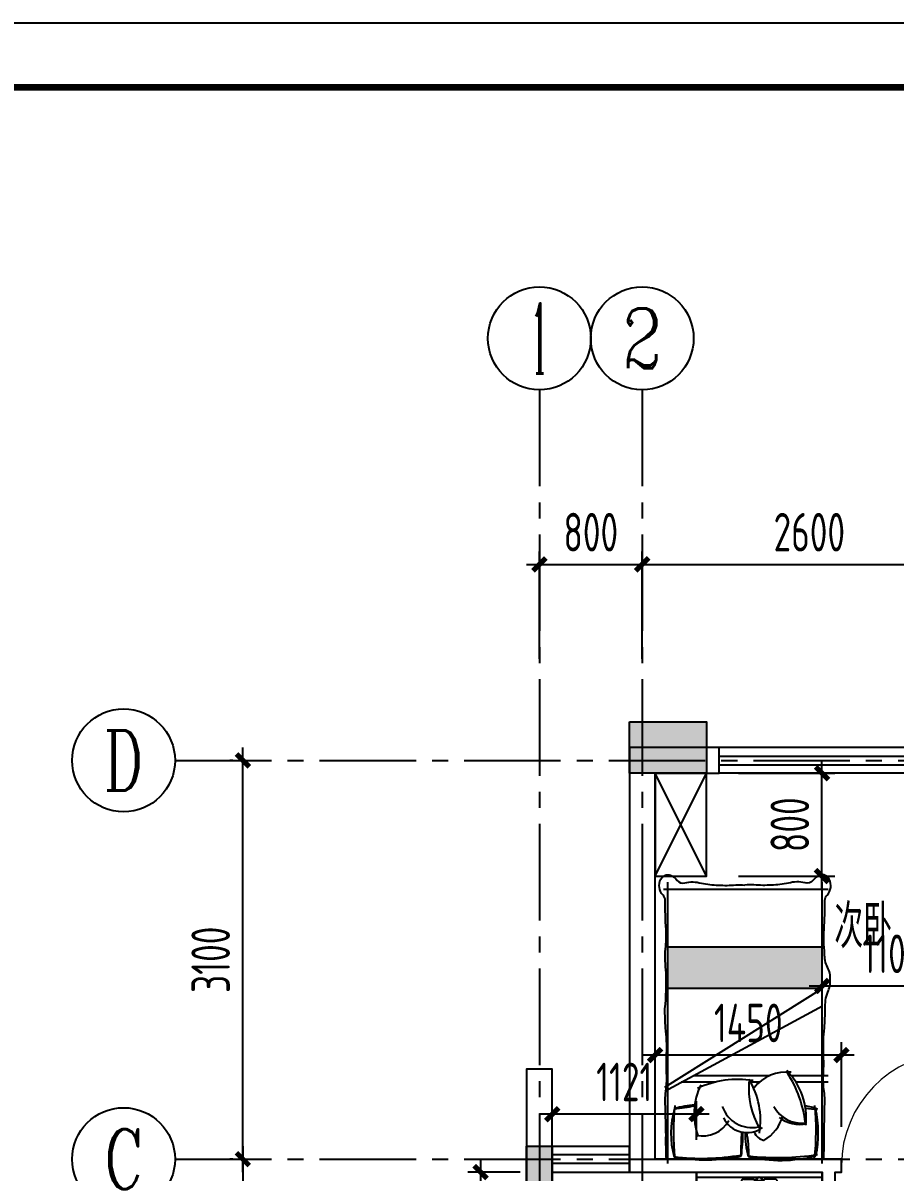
# Model space of a CAD drawing. Header units: millimetres. Extents: x -114775 to 99427, y -123028 to 12078.
# Drawn here: x 22456 to 29241, y -62850 to -53917 of the extents above; entities that cross this region are included whole.
import ezdxf
from ezdxf.enums import TextEntityAlignment as Align

# ---------------------------------------------------------------- set-up
doc = ezdxf.new("R2010")
doc.units = ezdxf.units.MM
doc.header["$LTSCALE"] = 1000
doc.linetypes.add('CENTER', pattern=[50.8, 31.75, -6.35, 6.35, -6.35])
doc.linetypes.add('CENTER2', pattern=[1.125, 0.75, -0.125, 0.125, -0.125])
doc.layers.get('0').update_dxf_attribs({"linetype": 'CONTINUOUS'})
doc.layers.get('Defpoints').update_dxf_attribs({"color": 6, "linetype": 'CONTINUOUS'})
for name, color, linetype in [('6#轴网(1-4)20181120$0$11 12 17 18 19 20 21 22-ZW$0$AXIS_轴号_A', 8, 'CONTINUOUS'), ('6#轴网(1-4)20181120$0$11 12 17 18 19 20 21 22-ZW$0$AXIS_轴文_A', 8, 'CONTINUOUS'), ('6#轴网(1-4)20181120$0$AXIS_TEXT', 8, 'CONTINUOUS'), ('A-Lvtry', 5, 'CONTINUOUS'), ('AXIS', 253, 'CENTER'), ('BORDER', 7, 'CONTINUOUS'), ('DIM', 3, 'CONTINUOUS'), ('P-Furniture(活动家具)', 134, 'CONTINUOUS'), ('P-Plumbing-fix(洁具)', 134, 'CONTINUOUS'), ('PUB_HATCH', 8, 'CONTINUOUS'), ('PUB_TEXT', 7, 'CONTINUOUS'), ('WALL', 2, 'CONTINUOUS'), ('WINDOW', 4, 'CONTINUOUS'), ('剪力墙', 6, 'CONTINUOUS')]:
    doc.layers.add(name, color=color, linetype=linetype)
doc.layers.add('A-FUR', color=8, linetype='CONTINUOUS', plot=False)
doc.styles.add('6#轴网(1-4)20181120$0$11 12 17 18 19 20 21 22-ZW$0$_TCH_AXIS', font='COMPLEX', dxfattribs={"bigfont": 'GBCBIG'})
doc.styles.add('6#轴网(1-4)20181120$0$COMPLEX', font='COMPLEX')
doc.styles.get("Standard").update_dxf_attribs({"font": 'tssdeng.shx', "bigfont": 'tssdchn.shx'})
doc.styles.add('ZZ', font='tssdeng.shx', dxfattribs={"width": 0.7, "bigfont": 'tssdchn.shx'})
doc.dimstyles.new('TSSD_100_100', dxfattribs={"dimtxt": 300, "dimasz": 100, "dimexe": 100, "dimexo": 250, "dimgap": 100, "dimtad": 1, "dimdec": 0, "dimzin": 0, "dimdsep": 46, "dimtxsty": 'ZZ', "dimblk": 'ARCHTICK', "dimcen": 0, "dimdle": 100, "dimclrd": 256, "dimclrt": 7, "dimadec": 0, "dimazin": 0, "dimtfac": 1, "dimtdec": 0, "dimtix": 1, "dimtmove": 2, "dimatfit": 3, "dimfxl": 0, "dimtolj": 1, "dimtzin": 0, "dimarcsym": 0})

# ---------------------------------------------------------------- blocks, each defined once
blk = doc.blocks.new('A$C14777907')
at = {"layer": 'P-Furniture(活动家具)'}
h = blk.add_hatch(dxfattribs=at)
h.set_pattern_fill('AR-SAND', color=250, scale=0.5, style=0)
h.paths.add_polyline_path([(-546.9, 316.1), (-546.9, -5.9), (653.1, -5.9), (653.1, 316.1)])
blk.add_line((665.3, 1643), (-559.2, 1643), dxfattribs=at)
at = {"layer": 'P-Furniture(活动家具)', "color": 251}
for p, q in [((-546.9, 1677.6), (-546.9, -510.8)), ((653.1, 1677.6), (653.1, -510.8)), ((677.6, 1114.1), (-550, 450.1)), ((677.6, 1084.6), (-546.9, 316.1)), ((-341.9, 1043), (-592.9, 1043)), ((-306.2, 993), (-592.9, 993)), ((456.2, 993), (-141.8, 993)), ((10.9, 1043), (-61.4, 1043)), ((548.8, 1043), (279.5, 1043)), ((-546.9, 316.1), (653.1, 316.1)), ((-560.1, -5.9), (653.1, -5.9)), ((54.1, -457), (-592.9, -457)), ((686.8, -457), (54.1, -457))]:
    blk.add_line(p, q, dxfattribs=at)
at = {"layer": 'P-Furniture(活动家具)'}
for points in [[(-559.2, 1643, 0.015145), (-561.6, 1457.8, 0.00267), (-566.3, 1232.8, 0.058958), (-559.7, 1098, -0.038458), (-557.2, 976.2, 0.025508), (-557.2, 824.4, -0.039412), (-564.9, 621.7, 0.016498), (-570.4, 474, -0.095063), (-589.9, 343.7, 0.129887), (-610.3, 249.3, 0.123513), (-589.3, 151, -0.132991), (-566.3, 45.8, -0.041346), (-561.8, -142.7, 0.014819), (-568.4, -369.3, -0.211134), (-585, -409.6, 0.329446), (-601.7, -532.5, 0.37589), (-528.7, -565.2, 0.122432), (-475.2, -524.5, -0.342539), (-413.7, -504.4, 0.141351), (-284.9, -502, -0.036442), (-152.1, -487.1, -0.036947), (-16.4, -489.1, 0.022047), (54.1, -488.1, -0.02246)], [(665.3, 1643, -0.015145), (667.7, 1457.8, -0.00267), (672.4, 1232.8, -0.058958), (665.9, 1098, 0.038458), (663.3, 976.2, -0.025508), (663.3, 824.4, 0.039412), (671, 621.7, -0.016498), (676.5, 474, 0.037552), (667.2, 193.7, -0.045167), (672.4, 8, 0.051681), (667.9, -142.7, -0.014819), (674.5, -369.3, 0.211134), (691.1, -409.6, -0.329446), (707.8, -532.5, -0.367495), (632.8, -565.2, -0.123892), (580.3, -524.5, 0.358288), (521.8, -504.4, -0.141351), (393, -502, 0.036442), (260.2, -487.1, 0.036947), (124.6, -489.1, -0.022047), (54.1, -488.1, 0.02316)]]:
    blk.add_lwpolyline(points, format="xyb", dxfattribs=at)
at = {"layer": 'P-Furniture(活动家具)', "color": 251}
for centre, radius, start, end in [((365.4, 1440.3), 882.2, 168.41669, 192.50944), ((-202.1, -493.4), 2123.6, 83.88283, 98.3309), ((1430.1, 1422.9), 1929.9, 173.60879, 185.83391), ((-223.4, 547.9), 1104.5, 76.75454, 104.44305), ((800, 1593.1), 776.2, 178.15349, 191.67645), ((-710.9, 1434.7), 764.1, 0.05119, 14.26694), ((1633.7, 1420.2), 1564.6, 172.65046, 179.51242), ((-2949, 1639.8), 3035.7, 356.06735, 359.45452), ((360.2, 233.3), 1414.7, 80.05286, 101.34071), ((385.7, -92.7), 1729.7, 82.696, 99.95821), ((-1319.7, 1422.9), 1929.9, 354.16609, 6.39121), ((-39, 1443.9), 669, 343.0859, 15.86119), ((65.9, 1222.4), 317.9, 120.2878, 164.59824), ((-116.8, 1393.5), 105.8, 21.67931, 77.8243), ((37.4, 1231.1), 204.9, 26.15787, 125.83294), ((547.7, 1343), 615, 170.80231, 211.34581), ((379.3, 1237.4), 224.7, 76.50973, 152.29583), ((-55, 1289.3), 504.7, 333.49737, 20.69743), ((-367.8, 1118.9), 253.6, 51.91879, 103.67035), ((106.6, 1325.2), 529.9, 174.18704, 224.47313), ((496.5, 1468.1), 918.9, 186.69659, 212.61963), ((-386.8, 1118.3), 245, 27.99994, 96.84592), ((-624.7, 1087), 649.1, 355.85031, 28.95445), ((-0.7, 1153), 244.5, 19.16577, 101.95874), ((-356.5, 1625.4), 401.2, 247.48899, 261.69991), ((-514.8, 711.2), 543.6, 79.67694, 89.50551), ((1321, -4098.5), 5398.7, 97.65435, 99.32678), ((420.2, 1855.3), 632.4, 272.28267, 286.61757), ((-273.3, 1294.1), 328.6, 264.31868, 321.27219), ((107.1, 1764.1), 741.4, 260.93942, 295.21906)]:
    blk.add_arc(centre, radius, start, end, dxfattribs=at)
blk = doc.blocks.new('A$C775F19E5')
at = {"layer": 'P-Plumbing-fix(洁具)', "color": 134}
for p, q in [((-1089.3, 600), (-1089.3, 0)), ((-1089.3, 600), (-110.7, 600)), ((-110.7, 0), (-110.7, 600)), ((-1089.3, 0), (-110.7, 0))]:
    blk.add_line(p, q, dxfattribs=at)
at = {"layer": 'P-Plumbing-fix(洁具)', "color": 251}
for p, q in [((-1089.3, 560), (-110.7, 560)), ((-723.3, 544.6, 16), (-648.2, 544.6, 16)), ((-476.7, 544.6, 16), (-551.8, 544.6, 16)), ((-648.2, 512.1, 16), (-723.3, 512.1, 16)), ((-612.5, 533.8, 16), (-612.5, 425.1, 16)), ((-612.5, 533.8, 16), (-587.5, 533.8, 16)), ((-610, 533.8, 16), (-610, 509, 16)), ((-610, 509, 16), (-610, 425.1, 16)), ((-600, 533.8, 16), (-600, 425.1, 16)), ((-600, 524.1, 16), (-600, 425.1, 16)), ((-590, 533.8, 16), (-590, 404.1, 16)), ((-587.5, 533.8, 16), (-587.5, 425.1, 16)), ((-551.8, 512.1, 16), (-476.7, 512.1, 16)), ((-587.5, 425.1, 16), (-612.5, 425.1, 16)), ((-612.5, 424.1, 16), (-612.5, 404.1, 16)), ((-587.5, 424.1, 16), (-612.5, 424.1, 16)), ((-587.5, 404.1, 16), (-612.5, 404.1, 16)), ((-611.5, 425.1, 16), (-611.5, 424.1, 16)), ((-610, 424.1, 16), (-610, 404.1, 16)), ((-600, 424.1, 16), (-600, 404.1, 16)), ((-600, 424.1, 16), (-600, 404.1, 16)), ((-590, 424.1, 16), (-590, 404.1, 16)), ((-588.5, 425.1, 16), (-588.5, 424.1, 16)), ((-587.5, 424.1, 16), (-587.5, 404.1, 16))]:
    blk.add_line(p, q, dxfattribs=at)
at = {"layer": 'P-Plumbing-fix(洁具)', "color": 134}
blk.add_lwpolyline([(-612.5, 455), (-900, 455), (-900, 45), (-300, 45), (-300, 455), (-587.5, 455)], dxfattribs=at)
at = {"layer": 'P-Plumbing-fix(洁具)', "color": 251}
for radius in [40, 40, 22.5]:
    blk.add_circle((-600, 250), radius, dxfattribs=at)
for centre, radius, start, end in [((-723.3, 528.3, 16), 16.2, 90, 270), ((-648.2, 528.3, 16), 16.2, 270, 90), ((-600, 533, 12.8), 26, 292.61987, 247.38014), ((-600, 533, 12.8), 24.5, 295.31939, 245.92542), ((-600, 533, 12.8), 23.7, 295.31939, 245.92542), ((-551.8, 528.3, 16), 16.2, 90, 270), ((-476.7, 528.3, 16), 16.2, 270, 90)]:
    blk.add_arc(centre, radius, start, end, dxfattribs=at)
blk = doc.blocks.new('6#轴网(1-4)20181120$0$_AXISO')
at = {"color": 8}
blk.add_circle((0, 0), 0.5, dxfattribs=at)
at = {"layer": '6#轴网(1-4)20181120$0$AXIS_TEXT', "color": 8, "style": '6#轴网(1-4)20181120$0$COMPLEX', "width": 1.041667}
blk.add_attdef('A', text='', height=0.56, dxfattribs=at).set_placement((-0.25, -0.28), (0.25, -0.28), align=Align.FIT)
blk = doc.blocks.new('_ArchTick')
at = {"color": 0, "linetype": 'ByBlock', "const_width": 0.4}
blk.add_lwpolyline([(-0.5, -0.5), (0.5, 0.5)], dxfattribs=at)
blk = doc.blocks.new('*D358')
at = {"layer": 'Defpoints', "color": 0}
for p in [(-2307.2, 8900), (-2134.7, 8900), (-2134.7, 5800)]:
    blk.add_point(p, dxfattribs=at)
at = {"layer": 'DIM', "lineweight": -2}
blk.add_line((-2307.2, 5700), (-2307.2, 9000), dxfattribs=at)
at = {"layer": 'DIM', "color": 0, "lineweight": -2}
for p, q in [((-2384.7, 8900), (-2407.2, 8900)), ((-2384.7, 5800), (-2407.2, 5800))]:
    blk.add_line(p, q, dxfattribs=at)
at = {"layer": 'DIM', "lineweight": -2, "xscale": 100, "yscale": 100, "zscale": 100}
for p, rotation in [((-2307.2, 8900), 90), ((-2307.2, 5800), 270)]:
    blk.add_blockref('_ArchTick', p, dxfattribs=dict(at, rotation=rotation))
at = {"layer": 'DIM', "color": 7, "insert": (-2557.2, 7350), "char_height": 300, "attachment_point": 5, "rotation": 90, "style": 'ZZ'}
blk.add_mtext('\\A1;3100', dxfattribs=at)
blk = doc.blocks.new('*D361')
at = {"layer": 'Defpoints', "color": 0}
for p in [(-2134.7, 5800), (-2307.2, 3800), (-2134.7, 3800)]:
    blk.add_point(p, dxfattribs=at)
at = {"layer": 'DIM', "lineweight": -2}
blk.add_line((-2307.2, 5900), (-2307.2, 3700), dxfattribs=at)
at = {"layer": 'DIM', "color": 0, "lineweight": -2}
for p, q in [((-2384.7, 5800), (-2407.2, 5800)), ((-2384.7, 3800), (-2407.2, 3800))]:
    blk.add_line(p, q, dxfattribs=at)
at = {"layer": 'DIM', "lineweight": -2, "xscale": 100, "yscale": 100, "zscale": 100}
for p, rotation in [((-2307.2, 5800), 90), ((-2307.2, 3800), 270)]:
    blk.add_blockref('_ArchTick', p, dxfattribs=dict(at, rotation=rotation))
at = {"layer": 'DIM', "color": 7, "insert": (-2557.2, 4800), "char_height": 300, "attachment_point": 5, "rotation": 90, "style": 'ZZ'}
blk.add_mtext('\\A1;2000', dxfattribs=at)
blk = doc.blocks.new('*D369')
at = {"layer": 'Defpoints', "color": 0}
for p in [(800, 10424), (0, 9440.5), (800, 9440.5)]:
    blk.add_point(p, dxfattribs=at)
at = {"layer": 'DIM', "color": 0, "lineweight": -2}
for p, q in [((0, 9690.5), (0, 10524)), ((800, 9690.5), (800, 10524))]:
    blk.add_line(p, q, dxfattribs=at)
at = {"layer": 'DIM', "lineweight": -2}
blk.add_line((-100, 10424), (900, 10424), dxfattribs=at)
at = {"layer": 'DIM', "lineweight": -2, "xscale": 100, "yscale": 100, "zscale": 100, "rotation": 180}
blk.add_blockref('_ArchTick', (0, 10424), dxfattribs=at)
at = {"layer": 'DIM', "lineweight": -2, "xscale": 100, "yscale": 100, "zscale": 100}
blk.add_blockref('_ArchTick', (800, 10424), dxfattribs=at)
at = {"layer": 'DIM', "color": 7, "insert": (400, 10674), "char_height": 300, "attachment_point": 5, "style": 'ZZ'}
blk.add_mtext('\\A1;800', dxfattribs=at)
blk = doc.blocks.new('*D370')
at = {"layer": 'Defpoints', "color": 0}
for p in [(3400, 10424), (800, 9440.5), (3400, 9440.5)]:
    blk.add_point(p, dxfattribs=at)
at = {"layer": 'DIM', "color": 0, "lineweight": -2}
for p, q in [((800, 9690.5), (800, 10524)), ((3400, 9690.5), (3400, 10524))]:
    blk.add_line(p, q, dxfattribs=at)
at = {"layer": 'DIM', "lineweight": -2}
blk.add_line((700, 10424), (3500, 10424), dxfattribs=at)
at = {"layer": 'DIM', "lineweight": -2, "xscale": 100, "yscale": 100, "zscale": 100, "rotation": 180}
blk.add_blockref('_ArchTick', (800, 10424), dxfattribs=at)
at = {"layer": 'DIM', "lineweight": -2, "xscale": 100, "yscale": 100, "zscale": 100}
blk.add_blockref('_ArchTick', (3400, 10424), dxfattribs=at)
at = {"layer": 'DIM', "color": 7, "insert": (2100, 10674), "char_height": 300, "attachment_point": 5, "style": 'ZZ'}
blk.add_mtext('\\A1;2600', dxfattribs=at)
blk = doc.blocks.new('B20190222130906')
at = {"layer": 'BORDER'}
blk.add_lwpolyline([(0, 0), (0, 21000), (29700, 21000), (29700, 0)], close=True, dxfattribs=at)
at = {"layer": 'BORDER', "const_width": 50}
blk.add_lwpolyline([(2500, 500), (2500, 20500), (29200, 20500), (29200, 500)], close=True, dxfattribs=at)
blk = doc.blocks.new('*D340')
at = {"layer": 'Defpoints', "color": 0}
for p in [(26574, -62400), (26574, -62849.9), (27695.4, -62849.9)]:
    blk.add_point(p, dxfattribs=at)
at = {"layer": 'DIM', "color": 0, "lineweight": -2}
for p, q in [((26574, -62599.9), (26574, -62300)), ((27695.4, -62599.9), (27695.4, -62300))]:
    blk.add_line(p, q, dxfattribs=at)
at = {"layer": 'DIM', "lineweight": -2}
blk.add_line((27795.4, -62400), (26474, -62400), dxfattribs=at)
at = {"layer": 'DIM', "lineweight": -2, "xscale": 100, "yscale": 100, "zscale": 100, "rotation": 180}
blk.add_blockref('_ArchTick', (26574, -62400), dxfattribs=at)
at = {"layer": 'DIM', "lineweight": -2, "xscale": 100, "yscale": 100, "zscale": 100}
blk.add_blockref('_ArchTick', (27695.4, -62400), dxfattribs=at)
at = {"layer": 'DIM', "color": 7, "insert": (27134.7, -62150), "char_height": 300, "attachment_point": 5, "style": 'ZZ'}
blk.add_mtext('\\A1;1121', dxfattribs=at)
blk = doc.blocks.new('*D341')
at = {"layer": 'Defpoints', "color": 0}
for p in [(26574, -62849.9), (26016.5, -63847.7), (26574, -63847.7)]:
    blk.add_point(p, dxfattribs=at)
at = {"layer": 'DIM', "lineweight": -2}
blk.add_line((26016.5, -62749.9), (26016.5, -63947.7), dxfattribs=at)
at = {"layer": 'DIM', "color": 0, "lineweight": -2}
for p, q in [((26324, -62849.9), (25916.5, -62849.9)), ((26324, -63847.7), (25916.5, -63847.7))]:
    blk.add_line(p, q, dxfattribs=at)
at = {"layer": 'DIM', "lineweight": -2, "xscale": 100, "yscale": 100, "zscale": 100}
for p, rotation in [((26016.5, -62849.9), 90), ((26016.5, -63847.7), 270)]:
    blk.add_blockref('_ArchTick', p, dxfattribs=dict(at, rotation=rotation))
at = {"layer": 'DIM', "color": 7, "insert": (25766.5, -63348.8), "char_height": 300, "attachment_point": 5, "rotation": 90, "style": 'ZZ'}
blk.add_mtext('\\A1;998', dxfattribs=at)
blk = doc.blocks.new('*D348')
at = {"layer": 'Defpoints', "color": 0}
for p in [(27374, -61941.1), (27374, -62749.9), (28824, -62749.9)]:
    blk.add_point(p, dxfattribs=at)
at = {"layer": 'DIM', "color": 0, "lineweight": -2}
for p, q in [((27374, -62499.9), (27374, -61841.1)), ((28824, -62499.9), (28824, -61841.1))]:
    blk.add_line(p, q, dxfattribs=at)
at = {"layer": 'DIM', "lineweight": -2}
blk.add_line((28924, -61941.1), (27274, -61941.1), dxfattribs=at)
at = {"layer": 'DIM', "lineweight": -2, "xscale": 100, "yscale": 100, "zscale": 100, "rotation": 180}
blk.add_blockref('_ArchTick', (27374, -61941.1), dxfattribs=at)
at = {"layer": 'DIM', "lineweight": -2, "xscale": 100, "yscale": 100, "zscale": 100}
blk.add_blockref('_ArchTick', (28824, -61941.1), dxfattribs=at)
at = {"layer": 'DIM', "color": 7, "insert": (28099, -61691.1), "char_height": 300, "attachment_point": 5, "style": 'ZZ'}
blk.add_mtext('\\A1;1450', dxfattribs=at)
blk = doc.blocks.new('$DorLib2D$00000001')
for p, q in [((0.45, 0.975), (0.5, 0.975)), ((0.45, 0), (0.45, 0.975)), ((0.5, 0), (0.5, 0.975)), ((0.5, 0), (0.45, 0))]:
    blk.add_line(p, q)
at = {"lineweight": 13}
blk.add_arc((0.475, 0), 0.975, 91.46928, 180, dxfattribs=at)
blk = doc.blocks.new('$TCHSYS$WIN2D')
for p, q in [((-0.5, 0.5), (0.5, 0.5)), ((-0.5, 0.5), (-0.5, -0.5)), ((0.5, 0.5), (0.5, -0.5)), ((0.5, 0.1667), (-0.5, 0.1667)), ((0.5, -0.1667), (-0.5, -0.1667)), ((-0.5, -0.5), (0.5, -0.5))]:
    blk.add_line(p, q)
blk = doc.blocks.new('B20190310213323')
at = {"layer": 'PUB_HATCH'}
for points in [[(800, 9200), (1400, 9200), (1400, 8800), (800, 8800)], [(0, 5900), (200, 5900), (200, 3900), (0, 3900), (0, 5700)]]:
    blk.add_hatch(color=256, dxfattribs=at).paths.add_polyline_path(points)
at = {"layer": 'WALL'}
blk.add_lwpolyline([(1000, 5800), (1000, 8800), (1500, 8800), (1500, 9000), (800, 9000), (800, 5900), (800, 5700), (900, 5700), (2300, 5700), (2300, 4700), (2400, 4700), (2400, 5700), (2450, 5700), (2450, 5800), (2400, 5800)], close=True, dxfattribs=at)
blk.add_lwpolyline([(600, -400), (600, 200), (200, 200), (200, 3700), (2400, 3700), (2450, 3700), (2450, 3800), (2400, 3800), (2400, 3900), (2300, 3900), (2300, 3800), (200, 3800), (200, 5700), (200, 5900), (200, 6500), (0, 6500), (0, 5800), (0, 3800), (0, 0), (500, 0), (500, -600), (600, -600), (600, -400)], dxfattribs=at)
at = {"layer": '剪力墙', "elevation": 0}
for points in [[(800, 9200), (1400, 9200), (1400, 8800), (800, 8800)], [(0, 5900), (200, 5900), (200, 3900), (0, 3900), (0, 5700)]]:
    blk.add_lwpolyline(points, close=True, dxfattribs=at)
blk.add_lwpolyline([(1000, 8800), (1000, 8800)], dxfattribs=at)
at = {"layer": 'WINDOW', "yscale": 200, "rotation": 180}
for p, xscale, zscale in [((2250, 8900), 1500, 1500), ((500, 5800), -600, -600)]:
    blk.add_blockref('$TCHSYS$WIN2D', p, dxfattribs=dict(at, xscale=xscale, zscale=zscale))
at = {"layer": 'WINDOW', "xscale": 900, "yscale": 900, "zscale": -900}
blk.add_blockref('$DorLib2D$00000001', (2900, 5750), dxfattribs=at)
blk = doc.blocks.new('*D350')
at = {"layer": 'Defpoints', "color": 0}
for p in [(27774, -59749.9), (28672.5, -59749.9), (27774, -60549.9)]:
    blk.add_point(p, dxfattribs=at)
at = {"layer": 'DIM', "lineweight": -2}
blk.add_line((28672.5, -60649.9), (28672.5, -59649.9), dxfattribs=at)
at = {"layer": 'DIM', "color": 0, "lineweight": -2}
for p, q in [((28024, -59749.9), (28772.5, -59749.9)), ((28024, -60549.9), (28772.5, -60549.9))]:
    blk.add_line(p, q, dxfattribs=at)
at = {"layer": 'DIM', "lineweight": -2, "xscale": 100, "yscale": 100, "zscale": 100}
for p, rotation in [((28672.5, -59749.9), 90), ((28672.5, -60549.9), 270)]:
    blk.add_blockref('_ArchTick', p, dxfattribs=dict(at, rotation=rotation))
at = {"layer": 'DIM', "color": 7, "insert": (28422.5, -60149.9), "char_height": 300, "attachment_point": 5, "rotation": 90, "style": 'ZZ'}
blk.add_mtext('\\A1;800', dxfattribs=at)
blk = doc.blocks.new('*D396')
at = {"layer": 'Defpoints', "color": 0}
for p in [(29774, -61403.5), (28674, -61690.3), (29774, -61690.3)]:
    blk.add_point(p, dxfattribs=at)
at = {"layer": 'DIM', "color": 0, "lineweight": -2}
for p, q in [((28674, -61440.3), (28674, -61303.5)), ((29774, -61440.3), (29774, -61303.5))]:
    blk.add_line(p, q, dxfattribs=at)
at = {"layer": 'DIM', "lineweight": -2}
blk.add_line((28574, -61403.5), (29874, -61403.5), dxfattribs=at)
at = {"layer": 'DIM', "lineweight": -2, "xscale": 100, "yscale": 100, "zscale": 100, "rotation": 180}
blk.add_blockref('_ArchTick', (28674, -61403.5), dxfattribs=at)
at = {"layer": 'DIM', "lineweight": -2, "xscale": 100, "yscale": 100, "zscale": 100}
blk.add_blockref('_ArchTick', (29774, -61403.5), dxfattribs=at)
at = {"layer": 'DIM', "color": 7, "insert": (29224, -61153.5), "char_height": 300, "attachment_point": 5, "style": 'ZZ'}
blk.add_mtext('\\A1;1100', dxfattribs=at)
blk = doc.blocks.new('B20190222125856')
at = {"layer": 'AXIS', "linetype": 'CENTER2'}
for p, q in [((0, 11781), (0, -2685.7)), ((800, 11781), (800, 5144.8)), ((-2834.7, 8900), (8251.2, 8900)), ((-2834.7, 5800), (8251.2, 5800))]:
    blk.add_line(p, q, dxfattribs=at)
at = {"layer": '6#轴网(1-4)20181120$0$11 12 17 18 19 20 21 22-ZW$0$AXIS_轴号_A'}
ref = blk.add_blockref('6#轴网(1-4)20181120$0$_AXISO', (0, 12181), dxfattribs=dict(at, xscale=800, yscale=800, zscale=800))
ref.add_attrib('A', '1', dxfattribs={"layer": '6#轴网(1-4)20181120$0$11 12 17 18 19 20 21 22-ZW$0$AXIS_轴文_A', "height": 544.8, "style": '6#轴网(1-4)20181120$0$11 12 17 18 19 20 21 22-ZW$0$_TCH_AXIS', "width": 0.555556}).set_placement((-64.9, 11908.6), (64.9, 11908.6), align=Align.FIT)
ref = blk.add_blockref('6#轴网(1-4)20181120$0$_AXISO', (800, 12181), dxfattribs=dict(at, xscale=800, yscale=800, zscale=800))
ref.add_attrib('A', '2', dxfattribs={"layer": '6#轴网(1-4)20181120$0$11 12 17 18 19 20 21 22-ZW$0$AXIS_轴文_A', "height": 465.9, "style": '6#轴网(1-4)20181120$0$11 12 17 18 19 20 21 22-ZW$0$_TCH_AXIS'}).set_placement((644.7, 11948), (955.3, 11948), align=Align.FIT)
at = {"layer": '6#轴网(1-4)20181120$0$11 12 17 18 19 20 21 22-ZW$0$AXIS_轴号_A', "color": 6}
ref = blk.add_blockref('6#轴网(1-4)20181120$0$_AXISO', (-3234.7, 8900), dxfattribs=dict(at, xscale=800, yscale=800, zscale=800))
ref.add_attrib('A', 'D', dxfattribs={"layer": '6#轴网(1-4)20181120$0$11 12 17 18 19 20 21 22-ZW$0$AXIS_轴文_A', "height": 465.9, "style": '6#轴网(1-4)20181120$0$11 12 17 18 19 20 21 22-ZW$0$_TCH_AXIS', "width": 0.823529}).set_placement((-3390, 8667), (-3079.3, 8667), align=Align.FIT)
ref = blk.add_blockref('6#轴网(1-4)20181120$0$_AXISO', (-3234.7, 5800), dxfattribs=dict(at, xscale=800, yscale=800, zscale=800))
ref.add_attrib('A', 'C', dxfattribs={"layer": '6#轴网(1-4)20181120$0$11 12 17 18 19 20 21 22-ZW$0$AXIS_轴文_A', "height": 465.9, "style": '6#轴网(1-4)20181120$0$11 12 17 18 19 20 21 22-ZW$0$_TCH_AXIS', "width": 0.933333}).set_placement((-3390, 5567), (-3079.3, 5567), align=Align.FIT)
at = {"layer": 'DIM'}
for base, p1, p2, picture, middle in [((800, 10424), (0, 9440.5), (800, 9440.5), '*D369', (400, 10674)), ((3400, 10424), (800, 9440.5), (3400, 9440.5), '*D370', (2100, 10674))]:
    dim = blk.add_linear_dim(base=base, p1=p1, p2=p2, dimstyle='TSSD_100_100', dxfattribs=at)
    dim.commit()
    dim.dimension.update_dxf_attribs({"geometry": picture, "text_midpoint": middle})
for base, p2, picture, middle in [((-2307.2, 8900), (-2134.7, 8900), '*D358', (-2557.2, 7350)), ((-2307.2, 3800), (-2134.7, 3800), '*D361', (-2557.2, 4800))]:
    dim = blk.add_linear_dim(base=base, p1=(-2134.7, 5800), p2=p2, angle=90, dimstyle='TSSD_100_100', dxfattribs=at)
    dim.commit()
    dim.dimension.update_dxf_attribs({"geometry": picture, "text_midpoint": middle})

msp = doc.modelspace()

# ---------------------------------------------------------------- linework, layer by layer
at = {"layer": 'A-FUR'}
for p, q in [((27774, -60549.9), (27374, -59749.9)), ((27374, -60549.9), (27774, -59749.9))]:
    msp.add_line(p, q, dxfattribs=at)
msp.add_lwpolyline([(27374, -60549.9), (27774, -60549.9), (27774, -59749.9), (27374, -59749.9)], close=True, dxfattribs=at)
at = {"layer": 'A-Lvtry', "ltscale": 3}
msp.add_lwpolyline([(26574, -63847.7), (27409.5, -63847.7), (27695.4, -63457.9), (27695.4, -62849.9)], dxfattribs=at)

# ---------------------------------------------------------------- block references
at = {"layer": 'DIM'}
for name, p in [('B20190222130906', (13428.1, -74917.2)), ('B20190222125856', (26474, -68549.9))]:
    msp.add_blockref(name, p, dxfattribs=at)
at = {"layer": 'P-Furniture(活动家具)', "rotation": 180}
msp.add_blockref('A$C14777907', (28127, -61106.9), dxfattribs=at)
at = {"layer": 'P-Plumbing-fix(洁具)'}
msp.add_blockref('A$C775F19E5', (28784.7, -63449.9), dxfattribs=at)
at = {"layer": 'WALL'}
msp.add_blockref('B20190310213323', (26374, -68549.9), dxfattribs=at)

# ---------------------------------------------------------------- texts
at = {"layer": 'PUB_TEXT', "width": 0.7}
msp.add_text('次卧', height=337.59, dxfattribs=at).set_placement((28768.4, -61108.8))

# ---------------------------------------------------------------- dimensions: what is measured, and where the dimension line sits
at = {"layer": 'DIM'}
for base, p1, p2, picture, middle in [((28672.5, -59749.9), (27774, -60549.9), (27774, -59749.9), '*D350', (28422.5, -60149.9)), ((26016.5, -63847.7), (26574, -62849.9), (26574, -63847.7), '*D341', (25766.5, -63348.8))]:
    dim = msp.add_linear_dim(base=base, p1=p1, p2=p2, angle=90, dimstyle='TSSD_100_100', dxfattribs=at)
    dim.commit()
    dim.dimension.update_dxf_attribs({"geometry": picture, "text_midpoint": middle})
for base, p1, p2, picture, middle in [((29774, -61403.5), (28674, -61690.3), (29774, -61690.3), '*D396', (29224, -61153.5)), ((27374, -61941.1), (28824, -62749.9), (27374, -62749.9), '*D348', (28099, -61691.1)), ((26574, -62400), (27695.4, -62849.9), (26574, -62849.9), '*D340', (27134.7, -62150))]:
    dim = msp.add_linear_dim(base=base, p1=p1, p2=p2, dimstyle='TSSD_100_100', dxfattribs=at)
    dim.commit()
    dim.dimension.update_dxf_attribs({"geometry": picture, "text_midpoint": middle})

doc.saveas('drawing.dxf')
